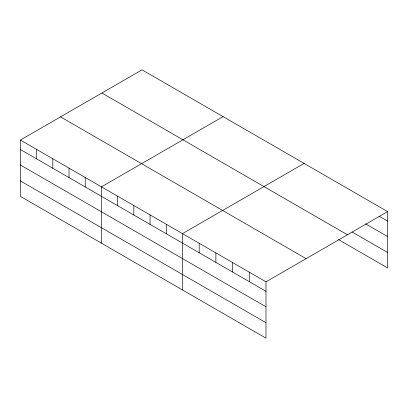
<?xml version="1.0" encoding="UTF-8"?>
<svg xmlns="http://www.w3.org/2000/svg" width="408" height="408" viewBox="0 0 408 408"><rect width="100%" height="100%" fill="white"/><g stroke="black" fill="none" stroke-linecap="round" stroke-linejoin="round"><path stroke-width="0.61" d="M265.975 306.775L265.975 281.831L20.4 140.051L20.4 196.386L265.975 338.166L265.975 306.775L20.4 164.995M338.579 239.649L387.6 267.949L387.6 211.614L142.025 69.834L20.4 140.051M223.064 116.622L101.439 186.839L101.439 243.173M304.103 163.409L182.478 233.626L182.478 289.96M265.975 281.831L387.6 211.614M378.981 216.118L387.6 221.095M365.512 223.803L387.6 236.553M352.048 231.958L387.6 252.486M101.888 93.004L347.463 234.784M60.537 116.877L306.112 258.662M20.4 149.532L265.975 291.312M20.4 180.923L265.975 322.708M249.278 272.192L249.278 281.673M232.575 262.553L232.575 272.029M215.878 252.909L215.878 262.39M199.181 243.27L199.181 252.751M166.27 224.267L166.27 233.748M150.062 214.914L150.062 224.39M133.855 205.556L133.855 215.036M117.647 196.197L117.647 205.678M85.231 177.48L85.231 186.961M69.023 168.127L69.023 177.602M52.816 158.768L52.816 168.249M36.608 149.41L36.608 158.891"/></g></svg>
